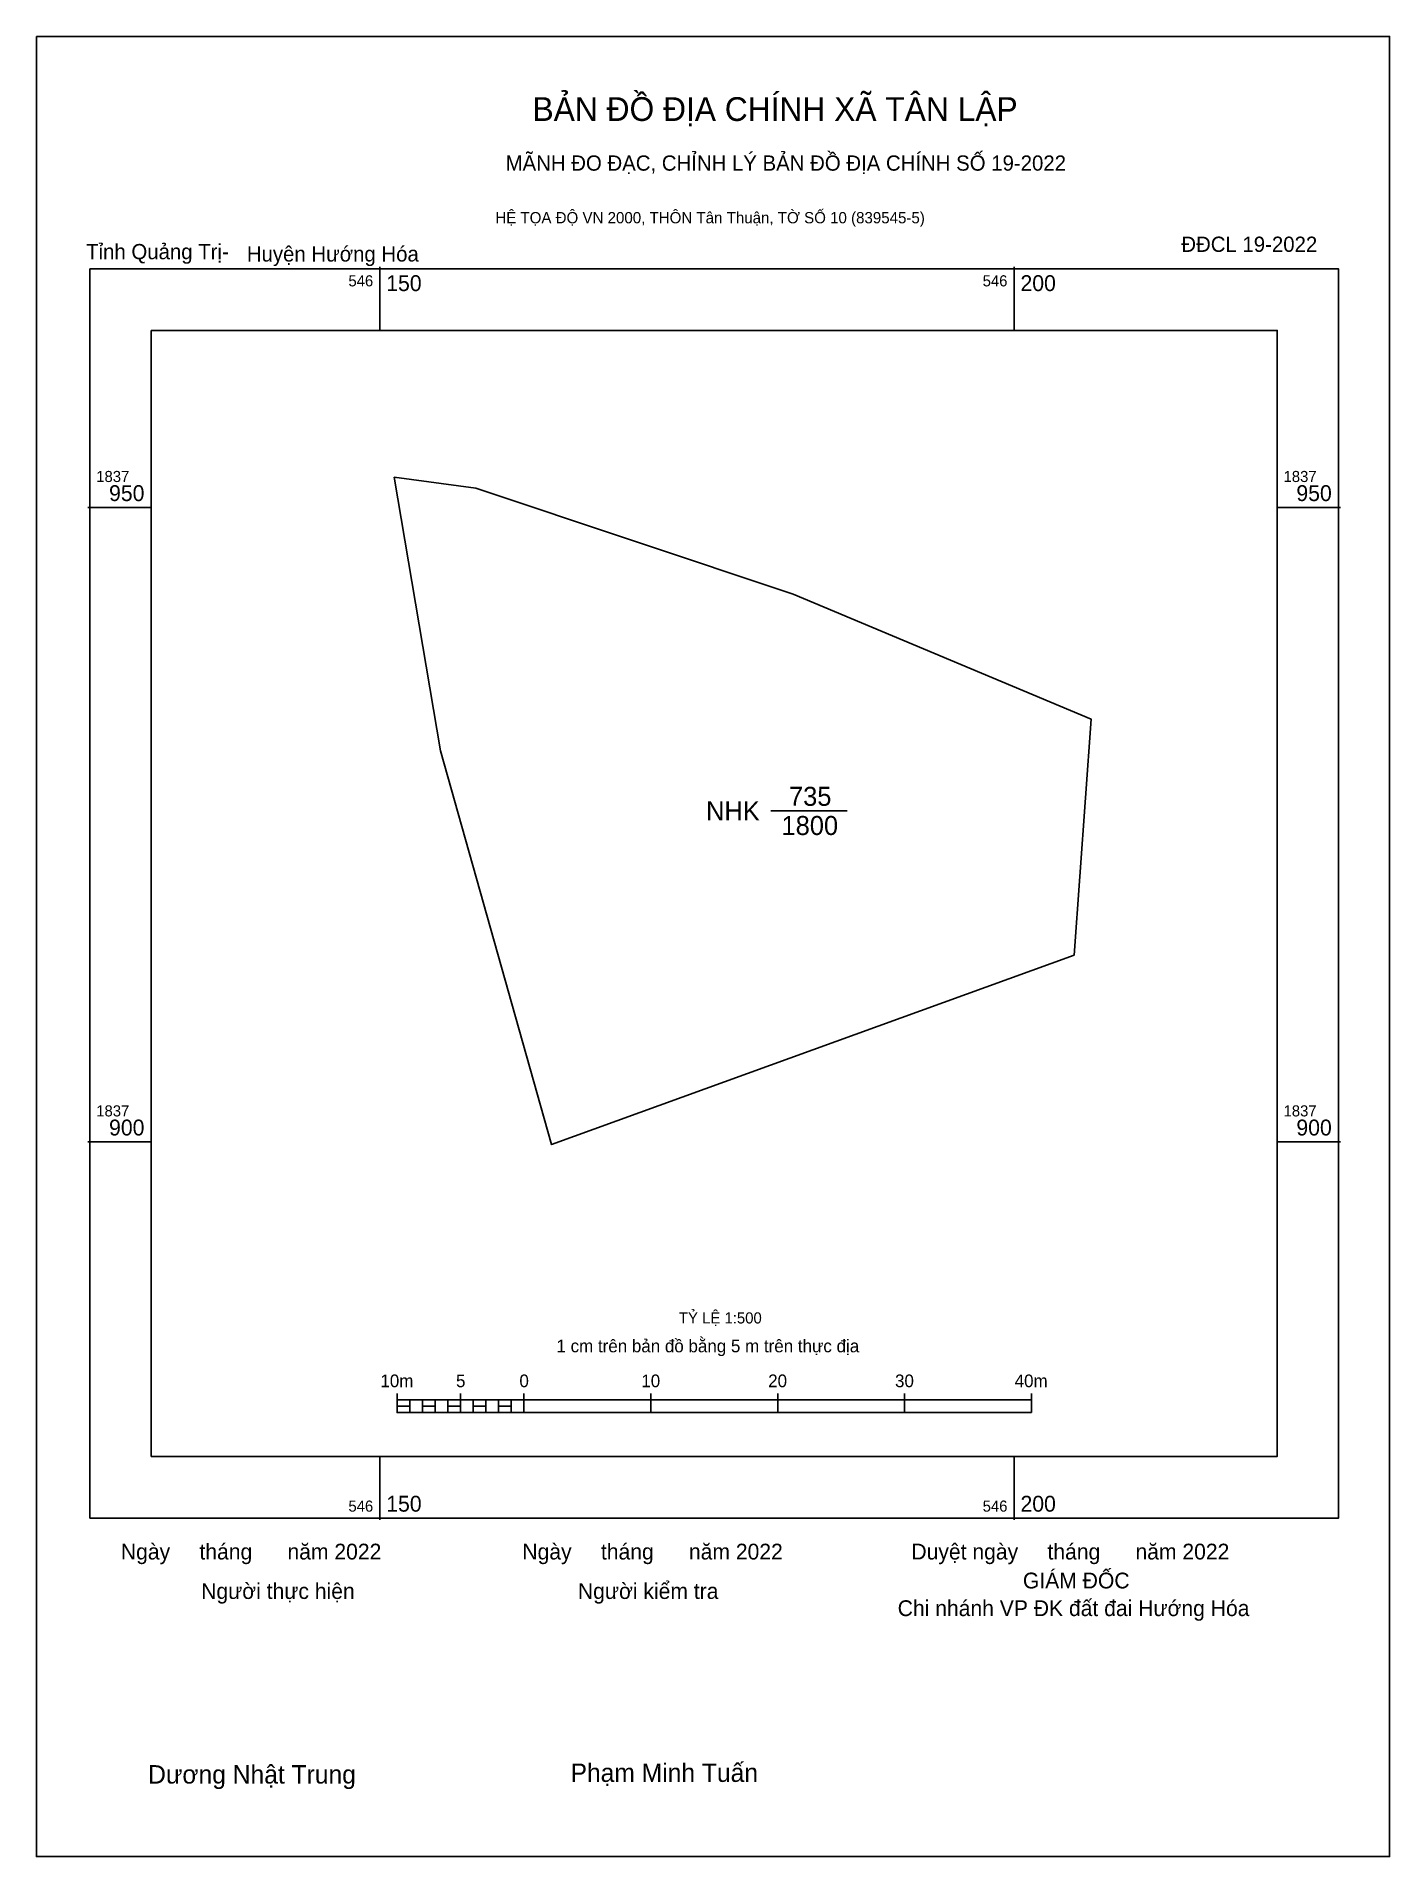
# Model space of a CAD drawing. Extents: x 546123 to 546230, y 1837844 to 1837987.
import ezdxf

# ---------------------------------------------------------------- set-up
doc = ezdxf.new("R2010")
doc.units = 0
for name, color, linetype in [('Level 10', 7, 'Continuous'), ('Level 13', 7, 'Continuous'), ('Level 15', 7, 'Continuous'), ('Level 27', 7, 'Continuous'), ('Level 6', 7, 'Continuous'), ('Level 62', 7, 'Continuous'), ('Level 63', 7, 'Continuous'), ('Level 9', 7, 'Continuous')]:
    doc.layers.add(name, color=color, linetype=linetype)

msp = doc.modelspace()

# ---------------------------------------------------------------- linework, layer by layer
at = {"layer": 'Level 10'}
msp.add_line((546180.83, 1837926.08), (546186.84, 1837926.08), dxfattribs=at)
msp.add_lwpolyline([(546151.13, 1837952.38), (546157.57, 1837951.52), (546182.58, 1837943.15), (546206.08, 1837933.31), (546204.73, 1837914.72), (546163.54, 1837899.78), (546154.77, 1837930.81)], close=True, dxfattribs=at)
at = {"layer": 'Level 15'}
msp.add_lwpolyline([(546122.92, 1837987.12), (546229.6, 1837987.12), (546229.6, 1837843.66), (546122.92, 1837843.66)], close=True, dxfattribs=at)
at = {"layer": 'Level 27'}
for p, q in [((546151.13, 1837952.38), (546151.13, 1837952.38)), ((546163.54, 1837899.78), (546163.54, 1837899.78))]:
    msp.add_line(p, q, dxfattribs=at)
at = {"layer": 'Level 62'}
msp.add_lwpolyline([(546131.98, 1837963.95), (546220.74, 1837963.95), (546220.74, 1837875.2), (546131.98, 1837875.2)], close=True, dxfattribs=at)
at = {"layer": 'Level 63'}
for p, q in [((546150, 1837968.95), (546150, 1837963.95)), ((546200, 1837968.95), (546200, 1837963.95)), ((546126.98, 1837950), (546131.98, 1837950)), ((546220.74, 1837950), (546225.74, 1837950)), ((546126.98, 1837900), (546131.98, 1837900)), ((546220.74, 1837900), (546225.74, 1837900)), ((546151.36, 1837880.16), (546151.36, 1837878.66)), ((546151.36, 1837879.66), (546201.36, 1837879.66)), ((546152.36, 1837879.66), (546152.36, 1837878.66)), ((546153.36, 1837879.66), (546153.36, 1837878.66)), ((546154.36, 1837879.66), (546154.36, 1837878.66)), ((546155.36, 1837879.66), (546155.36, 1837878.66)), ((546156.36, 1837880.16), (546156.36, 1837878.66)), ((546156.36, 1837879.66), (546156.36, 1837878.66)), ((546157.36, 1837879.66), (546157.36, 1837878.66)), ((546158.36, 1837879.66), (546158.36, 1837878.66)), ((546159.36, 1837879.66), (546159.36, 1837878.66)), ((546160.36, 1837879.66), (546160.36, 1837878.66)), ((546161.36, 1837880.16), (546161.36, 1837878.66)), ((546161.36, 1837879.66), (546161.36, 1837878.66)), ((546171.36, 1837880.16), (546171.36, 1837878.66)), ((546181.36, 1837880.16), (546181.36, 1837878.66)), ((546191.36, 1837880.16), (546191.36, 1837878.66)), ((546201.36, 1837880.16), (546201.36, 1837878.66)), ((546151.36, 1837878.66), (546201.36, 1837878.66)), ((546150, 1837875.2), (546150, 1837870.2)), ((546200, 1837875.2), (546200, 1837870.2))]:
    msp.add_line(p, q, dxfattribs=at)
for points in [[(546127.14, 1837968.8), (546225.58, 1837968.8), (546225.58, 1837870.35), (546127.14, 1837870.35)], [(546151.36, 1837879.16), (546152.36, 1837879.16), (546152.36, 1837878.66), (546151.36, 1837878.66)], [(546151.36, 1837879.16), (546152.36, 1837879.16), (546152.36, 1837878.66), (546151.36, 1837878.66)], [(546153.36, 1837879.16), (546154.36, 1837879.16), (546154.36, 1837878.66), (546153.36, 1837878.66)], [(546155.36, 1837879.16), (546156.36, 1837879.16), (546156.36, 1837878.66), (546155.36, 1837878.66)], [(546157.36, 1837879.16), (546158.36, 1837879.16), (546158.36, 1837878.66), (546157.36, 1837878.66)], [(546159.36, 1837879.16), (546160.36, 1837879.16), (546160.36, 1837878.66), (546159.36, 1837878.66)]]:
    msp.add_lwpolyline(points, close=True, dxfattribs=at)

# ---------------------------------------------------------------- texts
at = {"layer": 'Level 13'}
for s, p in [('735', (546182.25, 1837926.48)), ('NHK', (546175.71, 1837925.33)), ('1800', (546181.66, 1837924.18))]:
    msp.add_text(s, height=1.5, dxfattribs=at).set_placement(p)
at = {"layer": 'Level 6'}
msp.add_text('TỶ LỆ 1:500', height=0.879, dxfattribs=at).set_placement((546173.57, 1837885.68))
at = {"layer": 'Level 63'}
for s, height, p in [('BẢN ĐỒ ĐỊA CHÍNH XÃ TÂN LẬP', 1.8718, (546162.03, 1837980.46)), ('MÃNH ĐO ĐẠC, CHỈNH LÝ BẢN ĐỒ ĐỊA CHÍNH SỐ 19-2022', 1.2011, (546159.91, 1837976.54)), ('HỆ TỌA ĐỘ VN 2000, THÔN Tân Thuận, TỜ SỐ 10 (839545-5)', 0.8891, (546159.1, 1837972.39)), ('546', 0.875, (546147.52, 1837967.42)), ('150', 1.25, (546150.5, 1837967.05)), ('546', 0.875, (546197.52, 1837967.42)), ('200', 1.25, (546200.5, 1837967.05)), ('1837', 0.875, (546127.64, 1837952)), ('1837', 0.875, (546221.24, 1837952)), ('950', 1.25, (546128.65, 1837950.5)), ('950', 1.25, (546222.25, 1837950.5)), ('1837', 0.875, (546127.64, 1837902)), ('1837', 0.875, (546221.24, 1837902)), ('900', 1.25, (546128.65, 1837900.5)), ('900', 1.25, (546222.25, 1837900.5)), ('1 cm trên bản đồ bằng 5 m trên thực địa', 1, (546163.92, 1837883.41)), ('10m', 1, (546150.04, 1837880.66)), ('5', 1, (546156, 1837880.66)), ('0', 1, (546161, 1837880.66)), ('10', 1, (546170.61, 1837880.66)), ('20', 1, (546180.61, 1837880.66)), ('30', 1, (546190.61, 1837880.66)), ('40m', 1, (546200.04, 1837880.66)), ('546', 0.875, (546147.52, 1837870.85)), ('150', 1.25, (546150.5, 1837870.85)), ('546', 0.875, (546197.52, 1837870.85)), ('200', 1.25, (546200.5, 1837870.85)), ('Ngày     tháng      năm 2022', 1.2442, (546129.58, 1837867.08)), ('Ngày     tháng      năm 2022', 1.2442, (546161.23, 1837867.08)), ('Duyệt ngày     tháng      năm 2022', 1.2442, (546191.9, 1837867.08)), ('Người thực hiện', 1.2442, (546135.91, 1837863.97)), ('Người kiểm tra', 1.2442, (546165.61, 1837863.97)), ('GIÁM ĐỐC', 1.244, (546200.69, 1837864.8)), ('Chi nhánh VP ĐK đất đai Hướng Hóa', 1.2442, (546190.82, 1837862.62)), ('Dương Nhật Trung', 1.4512, (546131.73, 1837849.42)), ('Phạm Minh Tuấn', 1.4512, (546165.03, 1837849.55))]:
    msp.add_text(s, height=height, dxfattribs=at).set_placement(p)
at = {"layer": 'Level 9'}
for s, p in [('Tỉnh Quảng Trị-', (546126.84, 1837969.56)), ('Huyện Hướng Hóa', (546139.51, 1837969.38)), ('ĐĐCL 19-2022', (546213.18, 1837970.14))]:
    msp.add_text(s, height=1.2011, dxfattribs=at).set_placement(p)

doc.saveas('drawing.dxf')
